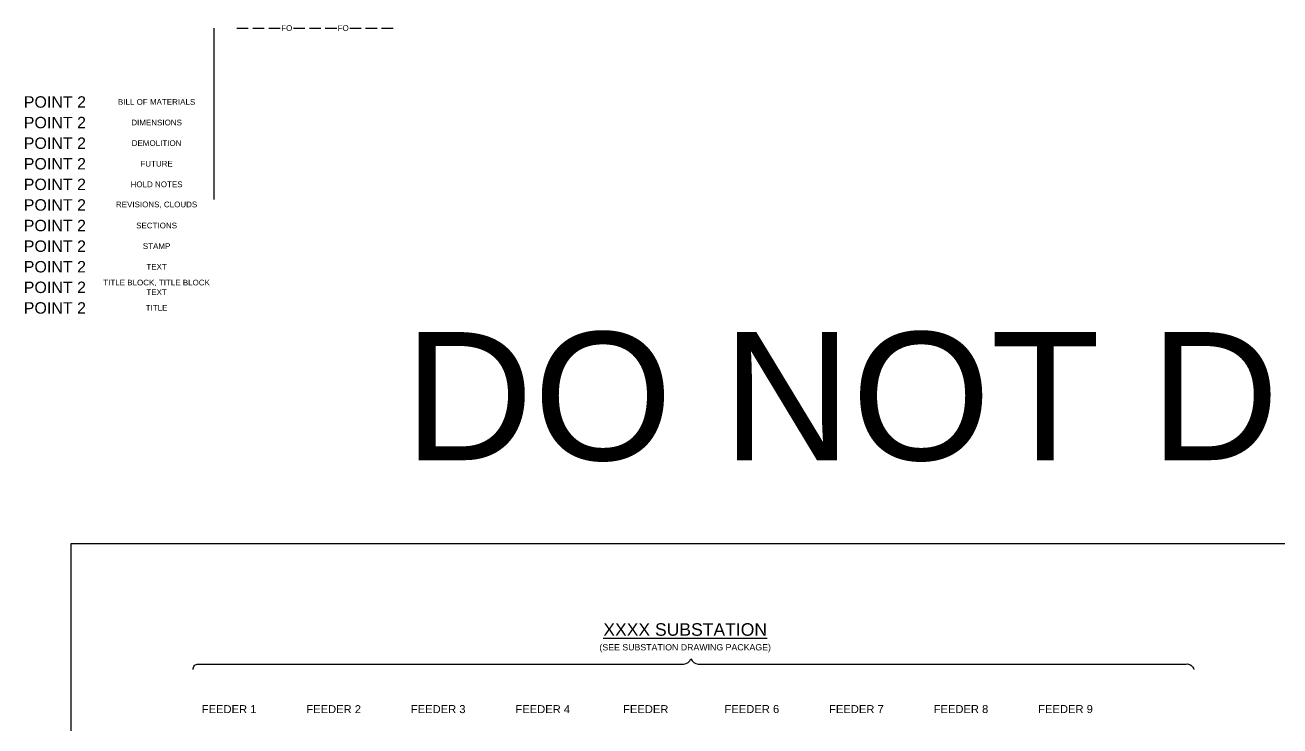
# Model space of a CAD drawing. Extents: x -6502 to 974, y -2456 to 696.
# Drawn here: x -3.3 to 18.63, y -12.2 to 0.05 of the extents above; entities that cross this region are included whole.
import ezdxf
from ezdxf.enums import TextEntityAlignment as Align

# ---------------------------------------------------------------- set-up
doc = ezdxf.new("R2010")
doc.units = 0
doc.header["$MEASUREMENT"] = 0
doc.linetypes.add('PHANTOM4', pattern=[0.6875, 0.3125, 0.0625, -0.0625, 0.0625, -0.0625, 0.0625, -0.0625])
for name, color, linetype in [('G-ANNO-BOM', 1, 'Continuous'), ('G-ANNO-DEMO', 3, 'Continuous'), ('G-ANNO-DIMS', 1, 'Continuous'), ('G-ANNO-REV1', 2, 'Continuous'), ('G-ANNO-SECT', 2, 'Continuous'), ('G-ANNO-STMP', 2, 'Continuous'), ('G-ANNO-TEXT', 1, 'Continuous'), ('G-ANNO-TTBL', 1, 'Continuous'), ('G-ANNO-TTLE', 3, 'Continuous'), ('G-FUTR', 8, 'Continuous')]:
    doc.layers.add(name, color=color, linetype=linetype)
doc.layers.add('G-ANNO-HOLD', color=30, linetype='PHANTOM4', lineweight=90)
doc.layers.add('G-NPLT', color=67, linetype='Continuous', plot=False)
doc.styles.add('NEI-A', font='arial.ttf')

msp = doc.modelspace()

# ---------------------------------------------------------------- linework, layer by layer
for p, q in [((0, 0), (0, -3)), ((0.40283, 0), (0.603, 0)), ((0.68129, 0), (0.8811, 0)), ((0.95939, 0), (1.1592, 0)), ((1.3909, 0), (1.59107, 0)), ((1.66935, 0), (1.86917, 0)), ((1.94745, 0), (2.14727, 0)), ((2.37511, 0), (2.57528, 0)), ((2.65356, 0), (2.85338, 0)), ((2.93166, 0), (3.13148, 0))]:
    msp.add_line(p, q)
at = {"layer": 'Defpoints', "color": 5}
msp.add_lwpolyline([(-2.493, -9.01112), (24.41609, -9.01112), (24.41609, -32.02171), (-2.493, -32.02171)], close=True, dxfattribs=at)
at = {"layer": 'G-ANNO-TEXT', "flags": 128}
msp.add_lwpolyline([(-0.36074, -11.21121, -0.46378343), (-0.27387, -11.1184), (8.21282, -11.1184, 0.2983433), (8.33869, -11.02558, 0.2983433), (8.46456, -11.1184), (16.99085, -11.1184, -0.4246005), (17.12378, -11.21121)], format="xyb", dxfattribs=at)

# ---------------------------------------------------------------- texts
at = {"style": 'NEI-A'}
for p in [(1.27447, 0), (2.26217, 0)]:
    msp.add_text('FO', height=0.1, dxfattribs=at).set_placement(p, align=Align.MIDDLE_CENTER)
at = {"layer": 'G-ANNO-BOM', "style": 'NEI-A'}
msp.add_text('POINT 2', height=0.2, dxfattribs=at).set_placement((-2.77757, -1.29239), align=Align.MIDDLE_CENTER)
at = {"layer": 'G-ANNO-BOM', "insert": (-1, -1.29239), "char_height": 0.1, "width": 2, "attachment_point": 5, "style": 'NEI-A'}
msp.add_mtext('BILL OF MATERIALS', dxfattribs=at)
at = {"layer": 'G-ANNO-DEMO', "style": 'NEI-A'}
msp.add_text('POINT 2', height=0.2, dxfattribs=at).set_placement((-2.77757, -2.01239), align=Align.MIDDLE_CENTER)
at = {"layer": 'G-ANNO-DEMO', "insert": (-1, -2.01239), "char_height": 0.1, "width": 2, "attachment_point": 5, "style": 'NEI-A'}
msp.add_mtext('DEMOLITION', dxfattribs=at)
at = {"layer": 'G-ANNO-DIMS', "style": 'NEI-A'}
msp.add_text('POINT 2', height=0.2, dxfattribs=at).set_placement((-2.77757, -1.65239), align=Align.MIDDLE_CENTER)
at = {"layer": 'G-ANNO-DIMS', "insert": (-1, -1.65239), "char_height": 0.1, "width": 2, "attachment_point": 5, "style": 'NEI-A'}
msp.add_mtext('DIMENSIONS', dxfattribs=at)
at = {"layer": 'G-ANNO-HOLD', "style": 'NEI-A'}
msp.add_text('POINT 2', height=0.2, dxfattribs=at).set_placement((-2.77757, -2.73239), align=Align.MIDDLE_CENTER)
at = {"layer": 'G-ANNO-HOLD', "insert": (-1, -2.73239), "char_height": 0.1, "width": 2, "attachment_point": 5, "style": 'NEI-A'}
msp.add_mtext('HOLD NOTES', dxfattribs=at)
at = {"layer": 'G-ANNO-REV1', "style": 'NEI-A'}
msp.add_text('POINT 2', height=0.2, dxfattribs=at).set_placement((-2.77757, -3.09239), align=Align.MIDDLE_CENTER)
at = {"layer": 'G-ANNO-REV1', "insert": (-1, -3.09239), "char_height": 0.1, "width": 2, "attachment_point": 5, "style": 'NEI-A'}
msp.add_mtext('REVISIONS, CLOUDS', dxfattribs=at)
at = {"layer": 'G-ANNO-SECT', "style": 'NEI-A'}
msp.add_text('POINT 2', height=0.2, dxfattribs=at).set_placement((-2.77757, -3.45239), align=Align.MIDDLE_CENTER)
at = {"layer": 'G-ANNO-SECT', "insert": (-1, -3.45239), "char_height": 0.1, "width": 2, "attachment_point": 5, "style": 'NEI-A'}
msp.add_mtext('SECTIONS', dxfattribs=at)
at = {"layer": 'G-ANNO-STMP', "style": 'NEI-A'}
msp.add_text('POINT 2', height=0.2, dxfattribs=at).set_placement((-2.77757, -3.81239), align=Align.MIDDLE_CENTER)
at = {"layer": 'G-ANNO-STMP', "insert": (-1, -3.81239), "char_height": 0.1, "width": 2, "attachment_point": 5, "style": 'NEI-A'}
msp.add_mtext('STAMP', dxfattribs=at)
at = {"layer": 'G-ANNO-TEXT', "style": 'NEI-A'}
msp.add_text('POINT 2', height=0.2, dxfattribs=at).set_placement((-2.77757, -4.17239), align=Align.MIDDLE_CENTER)
at = {"layer": 'G-ANNO-TEXT', "insert": (-1, -4.17239), "char_height": 0.1, "width": 2, "attachment_point": 5, "style": 'NEI-A'}
msp.add_mtext('TEXT', dxfattribs=at)
at = {"layer": 'G-ANNO-TEXT', "char_height": 0.139855, "attachment_point": 6, "style": 'NEI-A'}
for s, width, insert in [('FEEDER 1', 1.2730606, (0.7447, -11.9056)), ('FEEDER 2', 1.2242641, (2.57184, -11.9056)), ('FEEDER 3', 1.26609, (4.39899, -11.9056)), ('FEEDER 4', 1.2033548, (6.22614, -11.9056)), ('FEEDER \xa0', 1.1754725, (8.05328, -11.9056)), ('FEEDER 6', 1.2451758, (9.88043, -11.90488)), ('FEEDER 7', 1.2382053, (11.70758, -11.90488)), ('FEEDER 8', 1.2800287, (13.53472, -11.90488)), ('FEEDER 9', 1.2312347, (15.36187, -11.90488))]:
    msp.add_mtext_dynamic_manual_height_columns(s, width=width, gutter_width=0.76483, heights=[0], dxfattribs=dict(at, insert=insert))
at = {"layer": 'G-ANNO-TTBL', "style": 'NEI-A'}
msp.add_text('POINT 2', height=0.2, dxfattribs=at).set_placement((-2.77757, -4.53239), align=Align.MIDDLE_CENTER)
at = {"layer": 'G-ANNO-TTBL', "insert": (-1, -4.53239), "char_height": 0.1, "width": 2, "attachment_point": 5, "style": 'NEI-A'}
msp.add_mtext('TITLE BLOCK, TITLE BLOCK TEXT', dxfattribs=at)
at = {"layer": 'G-ANNO-TTLE', "style": 'NEI-A'}
msp.add_text('POINT 2', height=0.2, dxfattribs=at).set_placement((-2.77757, -4.89239), align=Align.MIDDLE_CENTER)
at = {"layer": 'G-ANNO-TTLE', "insert": (-1, -4.89239), "char_height": 0.1, "width": 2, "attachment_point": 5, "style": 'NEI-A'}
msp.add_mtext('TITLE', dxfattribs=at)
at = {"layer": 'G-FUTR', "style": 'NEI-A'}
msp.add_text('POINT 2', height=0.2, dxfattribs=at).set_placement((-2.77757, -2.37239), align=Align.MIDDLE_CENTER)
at = {"layer": 'G-FUTR', "insert": (-1, -2.37239), "char_height": 0.1, "width": 2, "attachment_point": 5, "style": 'NEI-A'}
msp.add_mtext('FUTURE', dxfattribs=at)
at = {"layer": 'G-NPLT', "insert": (3.326, -5.31451), "char_height": 2.2392254, "attachment_point": 1, "style": 'NEI-A'}
msp.add_mtext_dynamic_manual_height_columns('DO NOT DELETE FIELDS', width=36.882547, gutter_width=11.19613, heights=[0], dxfattribs=at)

# ---------------------------------------------------------------- next in the draw order: texts
at = {"layer": 'G-ANNO-TEXT', "insert": (8.2375, -10.4036), "char_height": 0.2194025, "width": 5.9869238, "attachment_point": 2, "style": 'NEI-A', "bg_fill": 3, "box_fill_scale": 1.5, "bg_fill_color": 256, "bg_fill_transparency": 0}
msp.add_mtext('{\\LXXXX SUBSTATION \\P\\H0.5x;\\l(SEE SUBSTATION DRAWING PACKAGE)}', dxfattribs=at)

doc.saveas('drawing.dxf')
